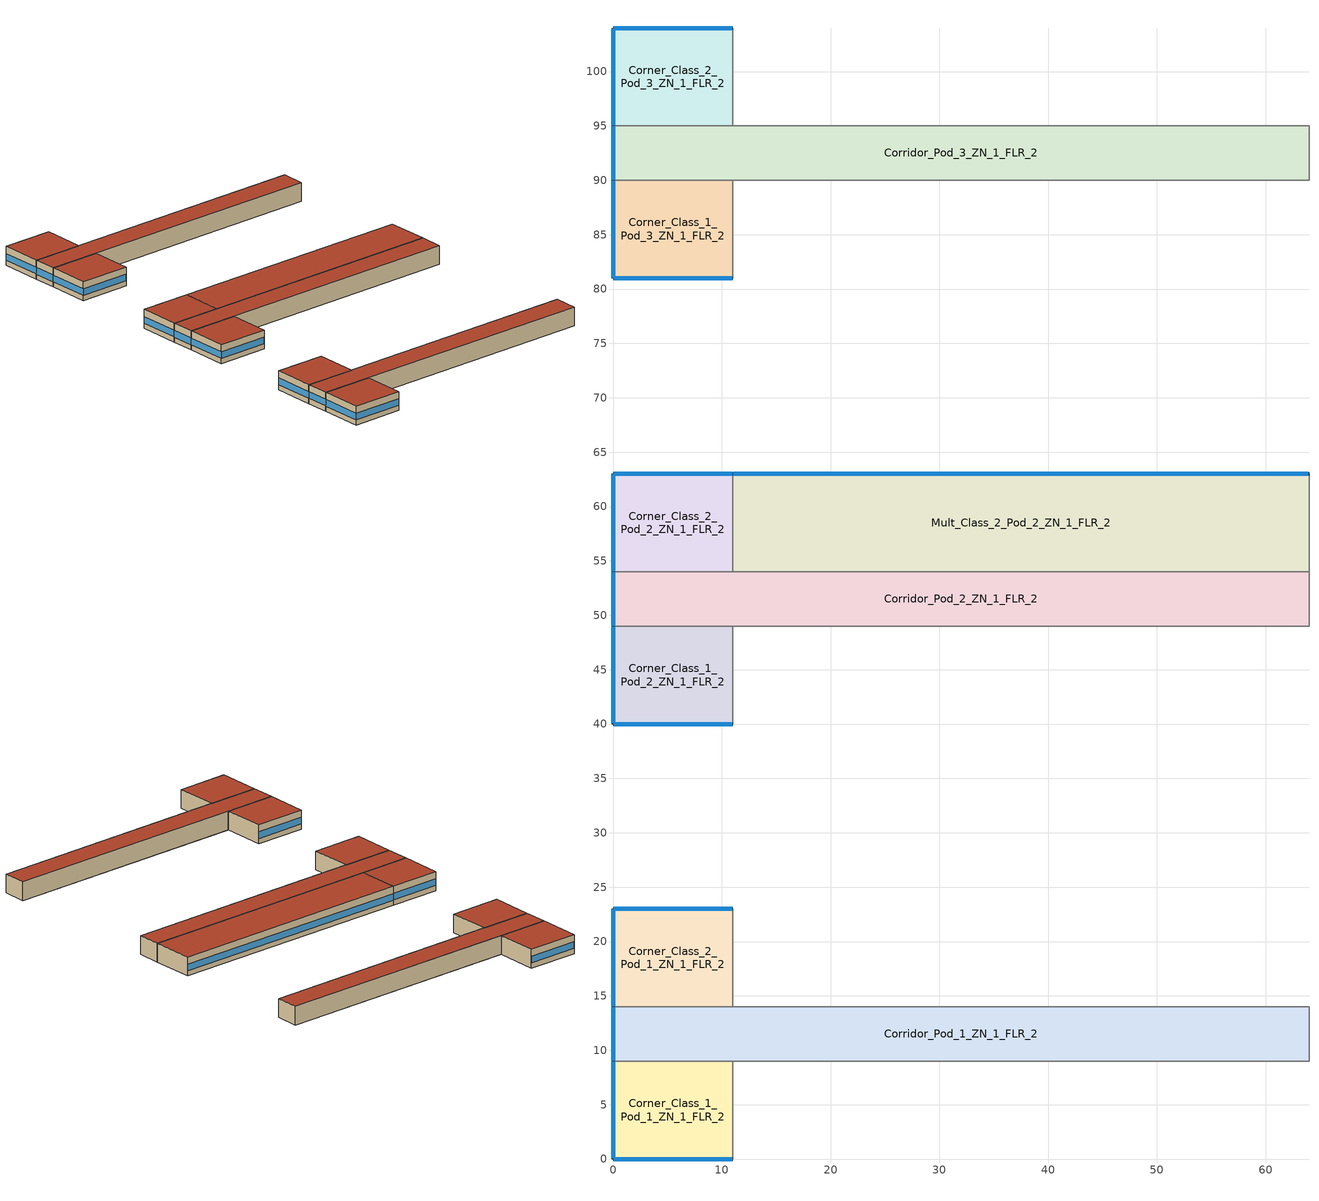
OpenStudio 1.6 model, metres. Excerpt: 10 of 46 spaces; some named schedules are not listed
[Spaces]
Corner_Class_2_Pod_3_ZN_1_FLR_2
 floor to Corner_Class_2_Pod_3_ZN_1_FLR_1 (INT-FLOOR-TOPSIDE): 11,104 11,95 0,95 0,104 z4
 wall outside (Steel Frame Non-res Ext Wall): 11,104 0,104 0,95 z4:8
 wall to Corridor_Pod_3_ZN_1_FLR_2 (int-walls): 0,95 11,95 z4:8
 wall to Mult_Class_2_Pod_3_ZN_1_FLR_2 (int-walls): 11,95 11,104 z4:8
 window (Window Non-res Fixed): 0,103.95 0,95.05 z5.1:6.52; 10.95,104 0.05,104 z5.1:6.51
 roof outside (IEAD Non-res Roof): 11,95 11,104 0,104 0,95 z8
Mult_Class_2_Pod_2_ZN_1_FLR_2
 floor to Mult_Class_2_Pod_2_ZN_1_FLR_1 (INT-FLOOR-TOPSIDE): 64,63 64,54 11,54 11,63 z4
 wall outside (Steel Frame Non-res Ext Wall): 64,63 11,63 z4:8
 wall to Main_Corridor_ZN_1_FLR_2 (int-walls): 64,54 64,63 z4:8
 wall to Corridor_Pod_2_ZN_1_FLR_2 (int-walls): 11,54 64,54 z4:8
 wall to Corner_Class_2_Pod_2_ZN_1_FLR_2 (int-walls): 11,63 11,54 z4:8
 window (Window Non-res Fixed): 63.95,63 11.05,63 z5.1:6.5
 roof outside (IEAD Non-res Roof): 64,54 64,63 11,63 11,54 z8
Corner_Class_1_Pod_3_ZN_1_FLR_2
 floor to Corner_Class_1_Pod_3_ZN_1_FLR_1 (INT-FLOOR-TOPSIDE): 11,90 11,81 0,81 0,90 z4
 wall outside (Steel Frame Non-res Ext Wall): 0,90 0,81 11,81 z4:8
 wall to Corridor_Pod_3_ZN_1_FLR_2 (int-walls): 11,90 0,90 z4:8
 wall to Mult_Class_1_Pod_3_ZN_1_FLR_2 (int-walls): 11,81 11,90 z4:8
 window (Window Non-res Fixed): 0.05,81 10.95,81 z5.1:6.51; 0,89.95 0,81.05 z5.1:6.52
 roof outside (IEAD Non-res Roof): 11,81 11,90 0,90 0,81 z8
Corner_Class_1_Pod_2_ZN_1_FLR_2
 floor to Corner_Class_1_Pod_2_ZN_1_FLR_1 (INT-FLOOR-TOPSIDE): 11,49 11,40 0,40 0,49 z4
 wall outside (Steel Frame Non-res Ext Wall): 0,49 0,40 11,40 z4:8
 wall to Mult_Class_1_Pod_2_ZN_1_FLR_2 (int-walls): 11,40 11,49 z4:8
 wall to Corridor_Pod_2_ZN_1_FLR_2 (int-walls): 11,49 0,49 z4:8
 window (Window Non-res Fixed): 0.05,40 10.95,40 z5.1:6.51; 0,48.95 0,40.05 z5.1:6.52
 roof outside (IEAD Non-res Roof): 11,40 11,49 0,49 0,40 z8
Corner_Class_2_Pod_1_ZN_1_FLR_2
 floor to Corner_Class_2_Pod_1_ZN_1_FLR_1 (INT-FLOOR-TOPSIDE): 11,23 11,14 0,14 0,23 z4
 wall outside (Steel Frame Non-res Ext Wall): 11,23 0,23 0,14 z4:8
 wall to Mult_Class_2_Pod_1_ZN_1_FLR_2 (int-walls): 11,14 11,23 z4:8
 wall to Corridor_Pod_1_ZN_1_FLR_2 (int-walls): 0,14 11,14 z4:8
 window (Window Non-res Fixed): 0,22.95 0,14.05 z5.1:6.52; 10.95,23 0.05,23 z5.1:6.51
 roof outside (IEAD Non-res Roof): 11,14 11,23 0,23 0,14 z8
Corridor_Pod_3_ZN_1_FLR_2
 floor to Corridor_Pod_3_ZN_1_FLR_1 (INT-FLOOR-TOPSIDE): 64,95 64,90 0,90 0,95 z4
 wall outside (Steel Frame Non-res Ext Wall): 0,95 0,90 z4:8
 wall to Mult_Class_2_Pod_3_ZN_1_FLR_2 (int-walls): 64,95 11,95 z4:8
 wall to Bathrooms_ZN_1_FLR_2 (int-walls): 64,90 64,95 z4:8
 wall to Mult_Class_1_Pod_3_ZN_1_FLR_2 (int-walls): 11,90 64,90 z4:8
 window (Window Non-res Fixed): 0,94.95 0,90.05 z5.1:6.53
 roof outside (IEAD Non-res Roof): 64,90 64,95 0,95 0,90 z8
Corridor_Pod_1_ZN_1_FLR_2
 floor to Corridor_Pod_1_ZN_1_FLR_1 (INT-FLOOR-TOPSIDE): 64,14 64,9 0,9 0,14 z4
 wall outside (Steel Frame Non-res Ext Wall): 0,14 0,9 z4:8
 wall to Corner_Class_1_Pod_1_ZN_1_FLR_2 (int-walls): 0,9 11,9 z4:8
 wall to Mult_Class_2_Pod_1_ZN_1_FLR_2 (int-walls): 64,14 11,14 z4:8
 wall to Lobby_ZN_1_FLR_2 (int-walls): 64,9 64,14 z4:8
 wall to Mult_Class_1_Pod_1_ZN_1_FLR_2 (int-walls): 11,9 64,9 z4:8
 window (Window Non-res Fixed): 0,13.95 0,9.05 z5.1:6.53
 roof outside (IEAD Non-res Roof): 64,9 64,14 0,14 0,9 z8
Corridor_Pod_2_ZN_1_FLR_2
 floor to Corridor_Pod_2_ZN_1_FLR_1 (INT-FLOOR-TOPSIDE): 64,54 64,49 0,49 0,54 z4
 wall outside (Steel Frame Non-res Ext Wall): 0,54 0,49 z4:8
 wall to Mult_Class_1_Pod_2_ZN_1_FLR_2 (int-walls): 11,49 64,49 z4:8
 wall to Corner_Class_2_Pod_2_ZN_1_FLR_2 (int-walls): 11,54 0,54 z4:8
 wall to Main_Corridor_ZN_1_FLR_2 (int-walls): 64,49 64,54 z4:8
 window (Window Non-res Fixed): 0,53.95 0,49.05 z5.1:6.53
 roof outside (IEAD Non-res Roof): 64,49 64,54 0,54 0,49 z8
Corner_Class_2_Pod_2_ZN_1_FLR_2
 floor to Corner_Class_2_Pod_2_ZN_1_FLR_1 (INT-FLOOR-TOPSIDE): 11,63 11,54 0,54 0,63 z4
 wall outside (Steel Frame Non-res Ext Wall): 11,63 0,63 0,54 z4:8
 window (Window Non-res Fixed): 0,62.95 0,54.05 z5.1:6.52; 10.95,63 0.05,63 z5.1:6.51
 roof outside (IEAD Non-res Roof): 11,54 11,63 0,63 0,54 z8
Corner_Class_1_Pod_1_ZN_1_FLR_2
 floor to Corner_Class_1_Pod_1_ZN_1_FLR_1 (INT-FLOOR-TOPSIDE): 11,9 11,0 0,0 0,9 z4
 wall outside (Steel Frame Non-res Ext Wall): 0,9 0,0 11,0 z4:8
 wall to Mult_Class_1_Pod_1_ZN_1_FLR_2 (int-walls): 11,0 11,9 z4:8
 window (Window Non-res Fixed): 0,8.95 0,0.05 z5.1:6.52; 0.05,0 10.95,0 z5.1:6.51
 roof outside (IEAD Non-res Roof): 11,0 11,9 0,9 0,0 z8
[Building]
Building 1
[ClimateZones]
Climate Zone Institution Name 1=ASHRAE; Climate Zone Document Name 1=ANSI/ASHRAE Standard 169; Climate Zone Document Year 1=2006; Climate Zone Institution Name 2=CEC; Climate Zone Document Name 2=California Climate Zone Descriptions; Climate Zone Document Year 2=1995
[Construction]
Steel Frame Non-res Ext Wall: Wood Siding, Steel Frame NonRes Wall Insulation, 1/2IN Gypsum
Window Non-res Fixed: NonRes Fixed Assembly Window
IEAD Non-res Roof: Roof Membrane, IEAD NonRes Roof Insulation, Metal Decking
INT-FLOOR-TOPSIDE: MAT-CC05 4 HW CONCRETE, CP02 CARPET PAD
int-walls: 1/2IN Gypsum, 1/2IN Gypsum
InteriorFurnishings: Std Wood 6inch
[Material] Thermal Absorptance=0.9
Name | Roughness | Thickness {m} | Conductivity {W/m-K} | Density {kg/m3} | Specific Heat {J/kg-K} | Solar Absorptance | Visible Absorptance
Wood Siding | MediumSmooth | 0.01 | 0.11 | 544.62 | 1210 | 0.78 | 0.78
Steel Frame NonRes Wall Insulation | MediumRough | 0.0870565 | 0.049 | 265 | 836.8 | 0.7 | 0.7
1/2IN Gypsum | Smooth | 0.0127 | 0.16 | 784.9 | 830 | 0.92 | 0.92
Roof Membrane | VeryRough | 0.0095 | 0.16 | 1121.29 | 1460 | 0.7 | 0.7
IEAD NonRes Roof Insulation | MediumRough | 0.127339 | 0.049 | 265 | 836.8 | 0.7 | 0.7
Metal Decking | MediumSmooth | 0.0015 | 45.006 | 7680 | 418.4 | 0.7 | 0.3
MAT-CC05 4 HW CONCRETE | Rough | 0.1016 | 1.311 | 2240 | 836.8 | 0.7 | 0.7
Std Wood 6inch | MediumSmooth | 0.15 | 0.12 | 540 | 1210 | 0.7 | 0.7
[WindowMaterial:SimpleGlazingSystem]
NonRes Fixed Assembly Window: U-Factor {W/m2-K}=3.23646; Solar Heat Gain Coefficient=0.39
[Material:NoMass]
CP02 CARPET PAD: Roughness=VeryRough; Thermal Resistance {m2-K/W}=0.2165; Thermal Absorptance=0.9; Solar Absorptance=0.7; Visible Absorptance=0.8
[Space] Part of Total Floor Area=Yes
Name | Design Specification Outdoor Air Object
Corner_Class_2_Pod_3_ZN_1_FLR_2 | SZ DSOA Corner_Class_2_Pod_3_ZN_1_FLR_2
Mult_Class_2_Pod_2_ZN_1_FLR_2 | SZ DSOA Mult_Class_2_Pod_2_ZN_1_FLR_2
Corner_Class_1_Pod_3_ZN_1_FLR_2 | SZ DSOA Corner_Class_1_Pod_3_ZN_1_FLR_2
Corner_Class_1_Pod_2_ZN_1_FLR_2 | SZ DSOA Corner_Class_1_Pod_2_ZN_1_FLR_2
Corner_Class_2_Pod_1_ZN_1_FLR_2 | SZ DSOA Corner_Class_2_Pod_1_ZN_1_FLR_2
Corridor_Pod_3_ZN_1_FLR_2 | SZ DSOA Corridor_Pod_3_ZN_1_FLR_2
Corridor_Pod_1_ZN_1_FLR_2 | SZ DSOA Corridor_Pod_1_ZN_1_FLR_2
Corridor_Pod_2_ZN_1_FLR_2 | SZ DSOA Corridor_Pod_2_ZN_1_FLR_2
Corner_Class_2_Pod_2_ZN_1_FLR_2 | SZ DSOA Corner_Class_2_Pod_2_ZN_1_FLR_2
Corner_Class_1_Pod_1_ZN_1_FLR_2 | SZ DSOA Corner_Class_1_Pod_1_ZN_1_FLR_2
[DesignSpecification:OutdoorAir]
Name | Outdoor Air Flow per Person {m3/s-person} | Outdoor Air Flow per Floor Area {m3/s-m2}
SZ DSOA Corner_Class_2_Pod_3_ZN_1_FLR_2; SZ DSOA Mult_Class_2_Pod_2_ZN_1_FLR_2; SZ DSOA Corner_Class_1_Pod_3_ZN_1_FLR_2; SZ DSOA Corner_Class_1_Pod_2_ZN_1_FLR_2; SZ DSOA Corner_Class_2_Pod_1_ZN_1_FLR_2; SZ DSOA Corner_Class_2_Pod_2_ZN_1_FLR_2; SZ DSOA Corner_Class_1_Pod_1_ZN_1_FLR_2 | 0.008
SZ DSOA Corridor_Pod_3_ZN_1_FLR_2; SZ DSOA Corridor_Pod_1_ZN_1_FLR_2; SZ DSOA Corridor_Pod_2_ZN_1_FLR_2 |  | 0.0005
[InternalMass]
Name | Internal Mass Definition | Space or SpaceType
Corner_Class_2_Pod_3_ZN_1_FLR_2 Internal Mass | Corner_Class_2_Pod_3_ZN_1_FLR_2 Internal Mass Definition | Corner_Class_2_Pod_3_ZN_1_FLR_2
Mult_Class_2_Pod_2_ZN_1_FLR_2 Internal Mass | Mult_Class_2_Pod_2_ZN_1_FLR_2 Internal Mass Definition | Mult_Class_2_Pod_2_ZN_1_FLR_2
Corner_Class_1_Pod_3_ZN_1_FLR_2 Internal Mass | Corner_Class_1_Pod_3_ZN_1_FLR_2 Internal Mass Definition | Corner_Class_1_Pod_3_ZN_1_FLR_2
Corner_Class_1_Pod_2_ZN_1_FLR_2 Internal Mass | Corner_Class_1_Pod_2_ZN_1_FLR_2 Internal Mass Definition | Corner_Class_1_Pod_2_ZN_1_FLR_2
Corner_Class_2_Pod_1_ZN_1_FLR_2 Internal Mass | Corner_Class_2_Pod_1_ZN_1_FLR_2 Internal Mass Definition | Corner_Class_2_Pod_1_ZN_1_FLR_2
Corridor_Pod_3_ZN_1_FLR_2 Internal Mass | Corridor_Pod_3_ZN_1_FLR_2 Internal Mass Definition | Corridor_Pod_3_ZN_1_FLR_2
Corridor_Pod_1_ZN_1_FLR_2 Internal Mass | Corridor_Pod_1_ZN_1_FLR_2 Internal Mass Definition | Corridor_Pod_1_ZN_1_FLR_2
Corridor_Pod_2_ZN_1_FLR_2 Internal Mass | Corridor_Pod_2_ZN_1_FLR_2 Internal Mass Definition | Corridor_Pod_2_ZN_1_FLR_2
Corner_Class_2_Pod_2_ZN_1_FLR_2 Internal Mass | Corner_Class_2_Pod_2_ZN_1_FLR_2 Internal Mass Definition | Corner_Class_2_Pod_2_ZN_1_FLR_2
Corner_Class_1_Pod_1_ZN_1_FLR_2 Internal Mass | Corner_Class_1_Pod_1_ZN_1_FLR_2 Internal Mass Definition | Corner_Class_1_Pod_1_ZN_1_FLR_2
[InternalMass:Definition] Construction=InteriorFurnishings; Design Level Calculation Method=SurfaceArea
Name | Surface Area {m2}
Corner_Class_2_Pod_3_ZN_1_FLR_2 Internal Mass Definition; Corner_Class_1_Pod_3_ZN_1_FLR_2 Internal Mass Definition; Corner_Class_1_Pod_2_ZN_1_FLR_2 Internal Mass Definition; Corner_Class_2_Pod_1_ZN_1_FLR_2 Internal Mass Definition; Corner_Class_2_Pod_2_ZN_1_FLR_2 Internal Mass Definition; Corner_Class_1_Pod_1_ZN_1_FLR_2 Internal Mass Definition | 198
Mult_Class_2_Pod_2_ZN_1_FLR_2 Internal Mass Definition | 954
Corridor_Pod_3_ZN_1_FLR_2 Internal Mass Definition; Corridor_Pod_1_ZN_1_FLR_2 Internal Mass Definition; Corridor_Pod_2_ZN_1_FLR_2 Internal Mass Definition | 640
[Lights] Schedule=BLDG_LIGHT_SCH; Fraction Replaceable=1
Name | Lights Definition | Space or SpaceType
Corner_Class_2_Pod_3_ZN_1_FLR_2_Lights | Corner_Class_2_Pod_3_ZN_1_FLR_2_Lights Definition | Corner_Class_2_Pod_3_ZN_1_FLR_2
Mult_Class_2_Pod_2_ZN_1_FLR_2_Lights | Mult_Class_2_Pod_2_ZN_1_FLR_2_Lights Definition | Mult_Class_2_Pod_2_ZN_1_FLR_2
Corner_Class_1_Pod_3_ZN_1_FLR_2_Lights | Corner_Class_1_Pod_3_ZN_1_FLR_2_Lights Definition | Corner_Class_1_Pod_3_ZN_1_FLR_2
Corner_Class_1_Pod_2_ZN_1_FLR_2_Lights | Corner_Class_1_Pod_2_ZN_1_FLR_2_Lights Definition | Corner_Class_1_Pod_2_ZN_1_FLR_2
Corner_Class_2_Pod_1_ZN_1_FLR_2_Lights | Corner_Class_2_Pod_1_ZN_1_FLR_2_Lights Definition | Corner_Class_2_Pod_1_ZN_1_FLR_2
Corridor_Pod_3_ZN_1_FLR_2_Lights | Corridor_Pod_3_ZN_1_FLR_2_Lights Definition | Corridor_Pod_3_ZN_1_FLR_2
Corridor_Pod_1_ZN_1_FLR_2_Lights | Corridor_Pod_1_ZN_1_FLR_2_Lights Definition | Corridor_Pod_1_ZN_1_FLR_2
Corridor_Pod_2_ZN_1_FLR_2_Lights | Corridor_Pod_2_ZN_1_FLR_2_Lights Definition | Corridor_Pod_2_ZN_1_FLR_2
Corner_Class_2_Pod_2_ZN_1_FLR_2_Lights | Corner_Class_2_Pod_2_ZN_1_FLR_2_Lights Definition | Corner_Class_2_Pod_2_ZN_1_FLR_2
Corner_Class_1_Pod_1_ZN_1_FLR_2_Lights | Corner_Class_1_Pod_1_ZN_1_FLR_2_Lights Definition | Corner_Class_1_Pod_1_ZN_1_FLR_2
[Lights:Definition] Design Level Calculation Method=Watts/Area; Fraction Radiant=0.37; Fraction Visible=0.2; Return Air Fraction=0; Return Air Fraction Calculated from Plenum Temperature=No
Name | Watts per Space Floor Area {W/m2}
Corner_Class_2_Pod_3_ZN_1_FLR_2_Lights Definition; Mult_Class_2_Pod_2_ZN_1_FLR_2_Lights Definition; Corner_Class_1_Pod_3_ZN_1_FLR_2_Lights Definition; Corner_Class_1_Pod_2_ZN_1_FLR_2_Lights Definition; Corner_Class_2_Pod_1_ZN_1_FLR_2_Lights Definition; Corner_Class_2_Pod_2_ZN_1_FLR_2_Lights Definition; Corner_Class_1_Pod_1_ZN_1_FLR_2_Lights Definition | 15.06
Corridor_Pod_3_ZN_1_FLR_2_Lights Definition; Corridor_Pod_1_ZN_1_FLR_2_Lights Definition; Corridor_Pod_2_ZN_1_FLR_2_Lights Definition | 5.38
[People] Number of People Schedule=BLDG_OCC_SCH; Activity Level Schedule=ACTIVITY_SCH; Work Efficiency Schedule=WORK_EFF_SCH; Clothing Insulation Schedule=CLOTHING_SCH; Air Velocity Schedule=AIR_VELO_SCH
Name | People Definition | Space or SpaceType
Corner_Class_2_Pod_3_ZN_1_FLR_2 People | Corner_Class_2_Pod_3_ZN_1_FLR_2 People Definition | Corner_Class_2_Pod_3_ZN_1_FLR_2
Mult_Class_2_Pod_2_ZN_1_FLR_2 People | Mult_Class_2_Pod_2_ZN_1_FLR_2 People Definition | Mult_Class_2_Pod_2_ZN_1_FLR_2
Corner_Class_1_Pod_3_ZN_1_FLR_2 People | Corner_Class_1_Pod_3_ZN_1_FLR_2 People Definition | Corner_Class_1_Pod_3_ZN_1_FLR_2
Corner_Class_1_Pod_2_ZN_1_FLR_2 People | Corner_Class_1_Pod_2_ZN_1_FLR_2 People Definition | Corner_Class_1_Pod_2_ZN_1_FLR_2
Corner_Class_2_Pod_1_ZN_1_FLR_2 People | Corner_Class_2_Pod_1_ZN_1_FLR_2 People Definition | Corner_Class_2_Pod_1_ZN_1_FLR_2
Corridor_Pod_3_ZN_1_FLR_2 People | Corridor_Pod_3_ZN_1_FLR_2 People Definition | Corridor_Pod_3_ZN_1_FLR_2
Corridor_Pod_1_ZN_1_FLR_2 People | Corridor_Pod_1_ZN_1_FLR_2 People Definition | Corridor_Pod_1_ZN_1_FLR_2
Corridor_Pod_2_ZN_1_FLR_2 People | Corridor_Pod_2_ZN_1_FLR_2 People Definition | Corridor_Pod_2_ZN_1_FLR_2
Corner_Class_2_Pod_2_ZN_1_FLR_2 People | Corner_Class_2_Pod_2_ZN_1_FLR_2 People Definition | Corner_Class_2_Pod_2_ZN_1_FLR_2
Corner_Class_1_Pod_1_ZN_1_FLR_2 People | Corner_Class_1_Pod_1_ZN_1_FLR_2 People Definition | Corner_Class_1_Pod_1_ZN_1_FLR_2
[People:Definition] Number of People Calculation Method=Area/Person; Fraction Radiant=0.3; Enable ASHRAE 55 Comfort Warnings=No; Mean Radiant Temperature Calculation Type=ZoneAveraged; Thermal Comfort Model Type 1=FANGER
Name | Space Floor Area per Person {m2/person}
Corner_Class_2_Pod_3_ZN_1_FLR_2 People Definition; Mult_Class_2_Pod_2_ZN_1_FLR_2 People Definition; Corner_Class_1_Pod_3_ZN_1_FLR_2 People Definition; Corner_Class_1_Pod_2_ZN_1_FLR_2 People Definition; Corner_Class_2_Pod_1_ZN_1_FLR_2 People Definition; Corner_Class_2_Pod_2_ZN_1_FLR_2 People Definition; Corner_Class_1_Pod_1_ZN_1_FLR_2 People Definition | 4
Corridor_Pod_3_ZN_1_FLR_2 People Definition; Corridor_Pod_1_ZN_1_FLR_2 People Definition; Corridor_Pod_2_ZN_1_FLR_2 People Definition | 10
[ElectricEquipment] Schedule=BLDG_EQUIP_SCH
Name | Electric Equipment Definition | Space or SpaceType
Corner_Class_2_Pod_3_ZN_1_FLR_2_PlugMisc_Equip | Corner_Class_2_Pod_3_ZN_1_FLR_2_PlugMisc_Equip Definition | Corner_Class_2_Pod_3_ZN_1_FLR_2
Mult_Class_2_Pod_2_ZN_1_FLR_2_PlugMisc_Equip | Mult_Class_2_Pod_2_ZN_1_FLR_2_PlugMisc_Equip Definition | Mult_Class_2_Pod_2_ZN_1_FLR_2
Corner_Class_1_Pod_3_ZN_1_FLR_2_PlugMisc_Equip | Corner_Class_1_Pod_3_ZN_1_FLR_2_PlugMisc_Equip Definition | Corner_Class_1_Pod_3_ZN_1_FLR_2
Corner_Class_1_Pod_2_ZN_1_FLR_2_PlugMisc_Equip | Corner_Class_1_Pod_2_ZN_1_FLR_2_PlugMisc_Equip Definition | Corner_Class_1_Pod_2_ZN_1_FLR_2
Corner_Class_2_Pod_1_ZN_1_FLR_2_PlugMisc_Equip | Corner_Class_2_Pod_1_ZN_1_FLR_2_PlugMisc_Equip Definition | Corner_Class_2_Pod_1_ZN_1_FLR_2
Corridor_Pod_3_ZN_1_FLR_2_PlugMisc_Equip | Corridor_Pod_3_ZN_1_FLR_2_PlugMisc_Equip Definition | Corridor_Pod_3_ZN_1_FLR_2
Corridor_Pod_1_ZN_1_FLR_2_PlugMisc_Equip | Corridor_Pod_1_ZN_1_FLR_2_PlugMisc_Equip Definition | Corridor_Pod_1_ZN_1_FLR_2
Corridor_Pod_2_ZN_1_FLR_2_PlugMisc_Equip | Corridor_Pod_2_ZN_1_FLR_2_PlugMisc_Equip Definition | Corridor_Pod_2_ZN_1_FLR_2
Corner_Class_2_Pod_2_ZN_1_FLR_2_PlugMisc_Equip | Corner_Class_2_Pod_2_ZN_1_FLR_2_PlugMisc_Equip Definition | Corner_Class_2_Pod_2_ZN_1_FLR_2
Corner_Class_1_Pod_1_ZN_1_FLR_2_PlugMisc_Equip | Corner_Class_1_Pod_1_ZN_1_FLR_2_PlugMisc_Equip Definition | Corner_Class_1_Pod_1_ZN_1_FLR_2
[ElectricEquipment:Definition] Design Level Calculation Method=Watts/Area; Fraction Latent=0; Fraction Radiant=0.5; Fraction Lost=0
Name | Watts per Space Floor Area {W/m2}
Corner_Class_2_Pod_3_ZN_1_FLR_2_PlugMisc_Equip Definition; Mult_Class_2_Pod_2_ZN_1_FLR_2_PlugMisc_Equip Definition; Corner_Class_1_Pod_3_ZN_1_FLR_2_PlugMisc_Equip Definition; Corner_Class_1_Pod_2_ZN_1_FLR_2_PlugMisc_Equip Definition; Corner_Class_2_Pod_1_ZN_1_FLR_2_PlugMisc_Equip Definition; Corner_Class_2_Pod_2_ZN_1_FLR_2_PlugMisc_Equip Definition; Corner_Class_1_Pod_1_ZN_1_FLR_2_PlugMisc_Equip Definition | 10
Corridor_Pod_3_ZN_1_FLR_2_PlugMisc_Equip Definition; Corridor_Pod_1_ZN_1_FLR_2_PlugMisc_Equip Definition; Corridor_Pod_2_ZN_1_FLR_2_PlugMisc_Equip Definition | 4
[SpaceInfiltration:DesignFlowRate] Schedule=INFIL_SCH; Design Flow Rate Calculation Method=Flow/ExteriorWallArea; Flow per Exterior Surface Area {m3/s-m2}=0.000302; Constant Term Coefficient=1; Temperature Term Coefficient=0; Velocity Term Coefficient=0; Velocity Squared Term Coefficient=0
Name | Space or SpaceType
Corner_Class_2_Pod_3_ZN_1_FLR_2_Infiltration | Corner_Class_2_Pod_3_ZN_1_FLR_2
Mult_Class_2_Pod_2_ZN_1_FLR_2_Infiltration | Mult_Class_2_Pod_2_ZN_1_FLR_2
Corner_Class_1_Pod_3_ZN_1_FLR_2_Infiltration | Corner_Class_1_Pod_3_ZN_1_FLR_2
Corner_Class_1_Pod_2_ZN_1_FLR_2_Infiltration | Corner_Class_1_Pod_2_ZN_1_FLR_2
Corner_Class_2_Pod_1_ZN_1_FLR_2_Infiltration | Corner_Class_2_Pod_1_ZN_1_FLR_2
Corridor_Pod_3_ZN_1_FLR_2_Infiltration | Corridor_Pod_3_ZN_1_FLR_2
Corridor_Pod_1_ZN_1_FLR_2_Infiltration | Corridor_Pod_1_ZN_1_FLR_2
Corridor_Pod_2_ZN_1_FLR_2_Infiltration | Corridor_Pod_2_ZN_1_FLR_2
Corner_Class_2_Pod_2_ZN_1_FLR_2_Infiltration | Corner_Class_2_Pod_2_ZN_1_FLR_2
Corner_Class_1_Pod_1_ZN_1_FLR_2_Infiltration | Corner_Class_1_Pod_1_ZN_1_FLR_2
